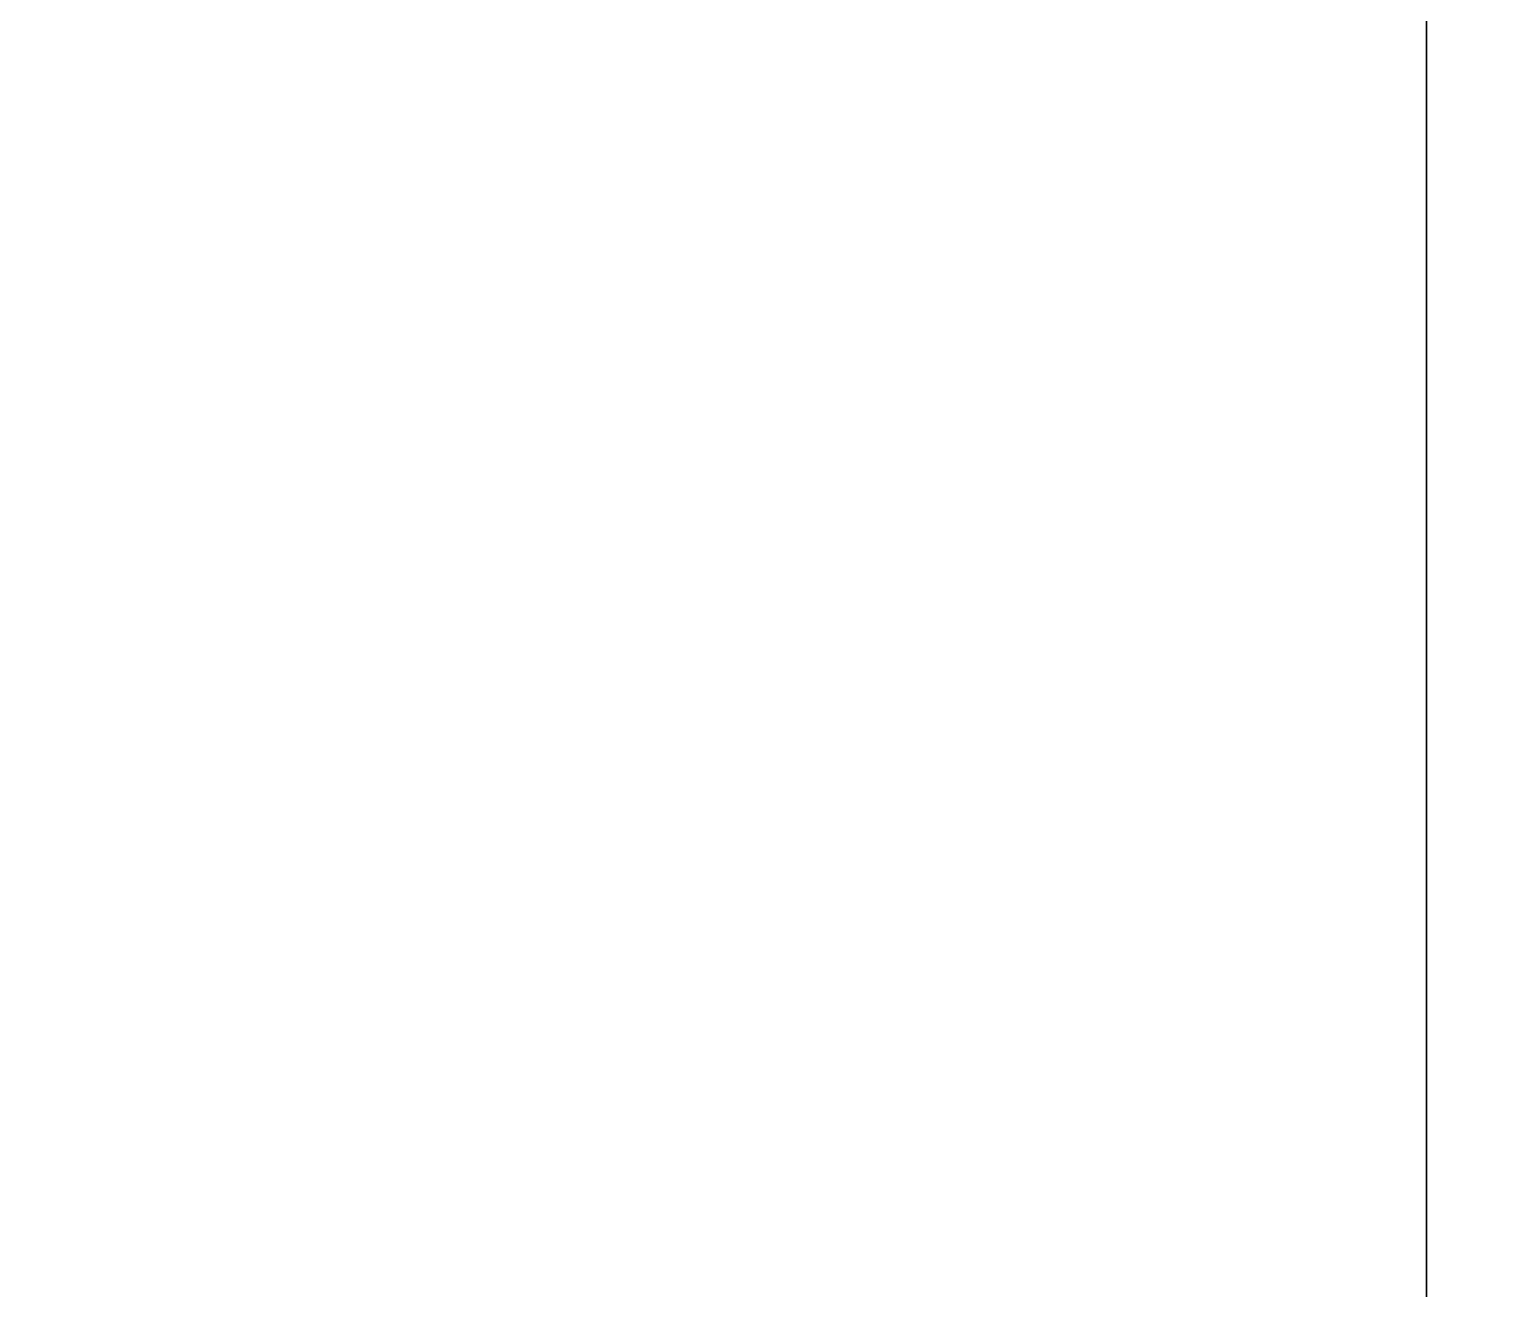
# Model space of a CAD drawing. Extents: x 0 to 4068, y -4475 to 0.
# Drawn here: x 1034 to 1596, y -1295 to -814 of the extents above; entities that cross this region are included whole.
import ezdxf

# ---------------------------------------------------------------- set-up
doc = ezdxf.new("R2010")
doc.units = 0
for name, color, linetype in [('LAYER0', 7, 'CONTINUOUS'), ('LAYER12', 7, 'CONTINUOUS'), ('LAYER17', 7, 'CONTINUOUS'), ('LAYER219', 19, 'CONTINUOUS'), ('LAYER5', 7, 'CONTINUOUS')]:
    doc.layers.add(name, color=color, linetype=linetype)

msp = doc.modelspace()

# ---------------------------------------------------------------- linework, layer by layer
at = {"layer": 'LAYER0', "invisible_edges": 1}
for points in [[(4068, 0), (0, -4475), (0, 0), (4068, 0)], [(0, -4475), (4068, 0), (4068, -4475), (0, -4475)]]:
    msp.add_3dface(points, dxfattribs=at)
at = {"layer": 'LAYER12'}
for points, invisible_edges in [([(1581.76, -581.37, 873), (2153, -150, 873), (1627.02, -1329, 873), (1581.76, -581.37, 873)], 7), ([(1627.02, -2076, 873), (1580.58, -597.47, 873), (1581.76, -581.37, 873), (1627.02, -2076, 873)], 5), ([(1627.02, -2076, 873), (1581.76, -581.37, 873), (1627.02, -1329, 873), (1627.02, -2076, 873)], 3), ([(1627.02, -2076, 873), (1577.27, -613.05, 873), (1580.58, -597.47, 873), (1627.02, -2076, 873)], 5), ([(1627.02, -2076, 873), (1571.59, -627.83, 873), (1577.27, -613.05, 873), (1627.02, -2076, 873)], 5), ([(1567, -2886, 873), (1571.59, -627.83, 873), (1627.02, -2076, 873), (1567, -2886, 873)], 7), ([(1567, -792, 873), (1571.59, -627.83, 873), (1567, -2886, 873), (1567, -792, 873)], 3)]:
    msp.add_3dface(points, dxfattribs=dict(at, invisible_edges=invisible_edges))
at = {"layer": 'LAYER17'}
for points, invisible_edges in [([(2133, -753, 927), (1567, -792, 927), (1627.02, -1329, 927), (2133, -753, 927)], 7), ([(1627.02, -1329, 927), (1567, -792, 927), (1627.02, -2076, 927), (1627.02, -1329, 927)], 3), ([(1567, -2886, 927), (1627.02, -2076, 927), (1567, -792, 927), (1567, -2886, 927)], 3)]:
    msp.add_3dface(points, dxfattribs=dict(at, invisible_edges=invisible_edges))
at = {"layer": 'LAYER219', "invisible_edges": 1}
for points in [[(1567, -792, 927), (1567, -2886, 873), (1567, -2886, 927), (1567, -792, 927)], [(1567, -2886, 873), (1567, -792, 927), (1567, -792, 873), (1567, -2886, 873)]]:
    msp.add_3dface(points, dxfattribs=at)
at = {"layer": 'LAYER5', "invisible_edges": 1}
for points in [[(4068, -4475, 5), (0, 0, 5), (0, -4475, 5), (4068, -4475, 5)], [(0, 0, 5), (4068, -4475, 5), (4068, 0, 5), (0, 0, 5)]]:
    msp.add_3dface(points, dxfattribs=at)

doc.saveas('drawing.dxf')
